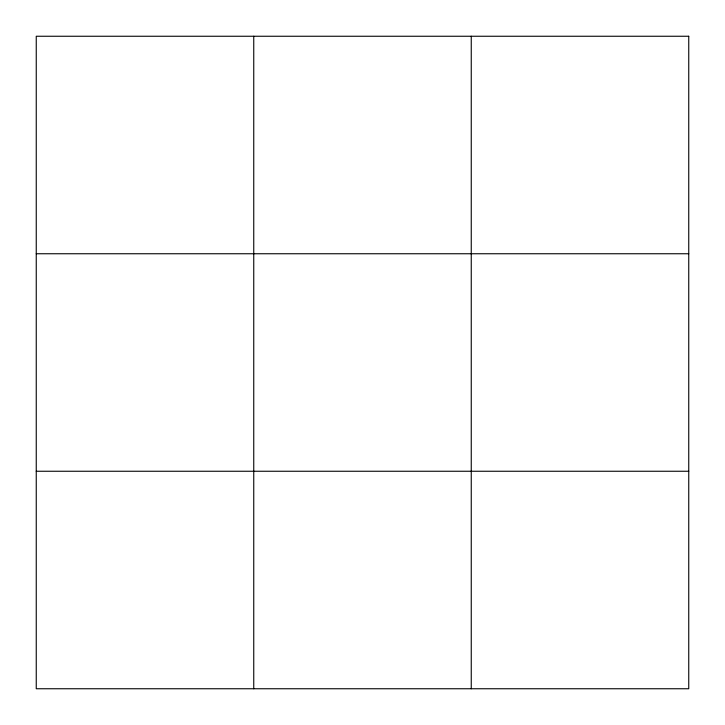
<?xml version="1.0" encoding="UTF-8"?>
<svg xmlns="http://www.w3.org/2000/svg" width="725" height="725" viewBox="0 0 725 725"><rect width="100%" height="100%" fill="white"/><g stroke="black" fill="none" stroke-linecap="round" stroke-linejoin="round"><path stroke-width="1.09" d="M36.25 253.75L688.75 253.75M36.25 471.25L688.75 471.25M471.25 36.25L471.25 688.75M253.75 36.25L253.75 688.75M688.75 36.25L36.25 36.25L36.25 688.75L688.75 688.75L688.75 36.25"/></g></svg>
